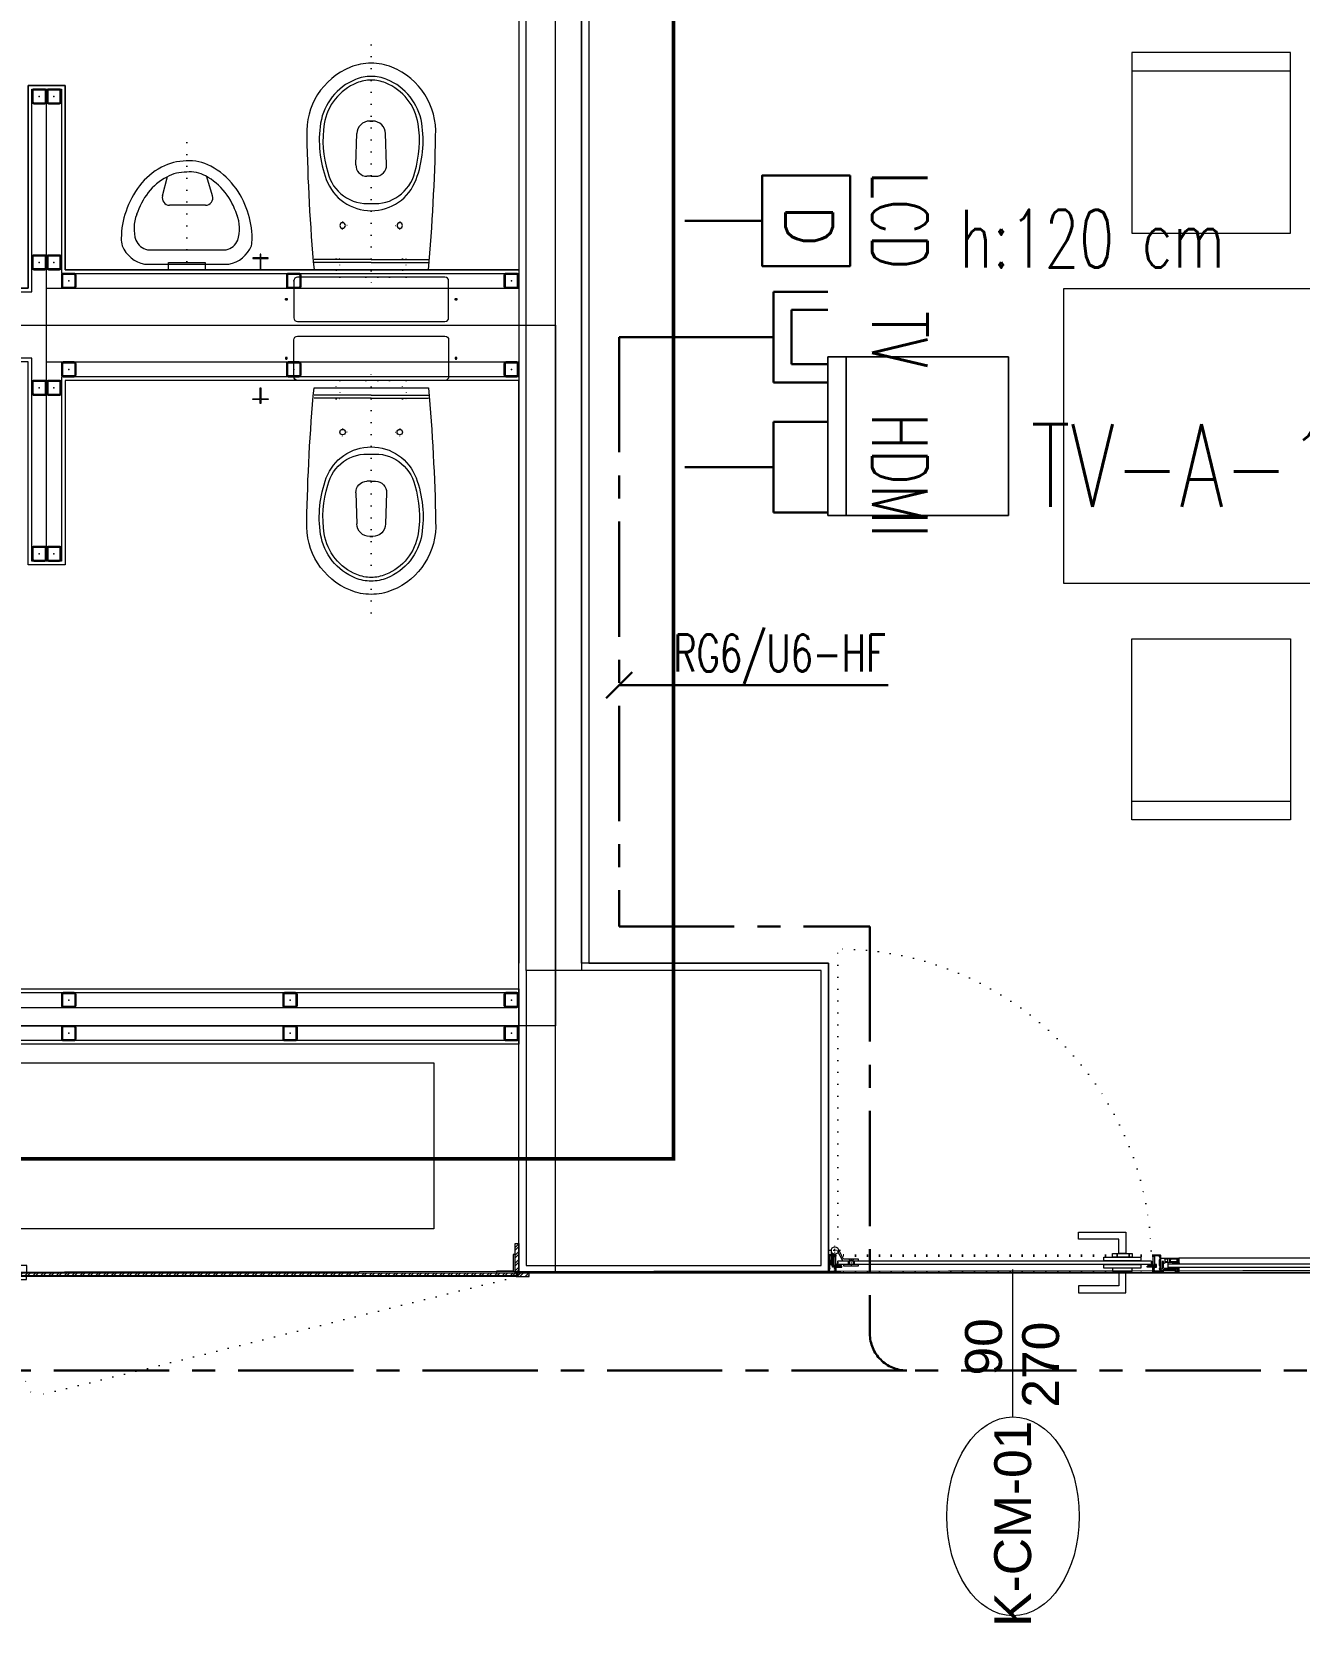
# Model space of a CAD drawing. Extents: x -2598 to 23780, y 0 to 8114.
# Drawn here: x 14338.5 to 14682.1, y 2267.5 to 2699.5 of the extents above; entities that cross this region are included whole.
import ezdxf
from ezdxf.enums import TextEntityAlignment as Align

# ---------------------------------------------------------------- set-up
doc = ezdxf.new("R2010")
doc.units = 0
doc.header["$LTSCALE"] = 25
doc.header["$MEASUREMENT"] = 0
for name, pattern in [('CENTER', [2, 1.25, -0.25, 0.25, -0.25]), ('DASHDOT', [1, 0.5, -0.25, 0, -0.25]), ('DOT2', [0.125, 0, -0.125]), ('HIDDEN', [0.375, 0.25, -0.125]), ('HIDDEN2', [4.7625, 3.175, -1.5875])]:
    doc.linetypes.add(name, pattern=pattern)
doc.layers.get('0').update_dxf_attribs({"color": 9, "lineweight": 9})
for name, color, linetype, lineweight in [('0 @ 1', 9, 'Continuous', 9), ('00', 9, 'Continuous', 9), ('01', 9, 'Continuous', 9), ('05', 9, 'Continuous', 9), ('05V', 9, 'Continuous', 9), ('06C', 9, 'Continuous', 9), ('06D', 9, 'Continuous', 9), ('07K', 9, 'Continuous', 9), ('09', 9, 'Continuous', 9), ('10', 9, 'Continuous', 9), ('11', 9, 'Continuous', 9), ('14', 9, 'Continuous', 9), ('15', 9, 'Continuous', 9), ('20', 9, 'DOT2', 9), ('21', 9, 'Continuous', 9), ('22', 8, 'Continuous', 9), ('31', 9, 'Continuous', 9), ('35', 9, 'Continuous', 9), ('40B', 9, 'Continuous', 9), ('E-DATA LCD EKRAN', 7, 'Continuous', 30), ('E-DATA PRİZİ (RJ45)', 7, 'Continuous', 30), ('E-KABLO', 7, 'Continuous', 30), ('E-YAZI', 7, 'Continuous', 30)]:
    doc.layers.add(name, color=color, linetype=linetype, lineweight=lineweight)
doc.styles.add('Arial', font='arial.ttf', dxfattribs={"height": 2.5})
doc.styles.add('E-YAZI', font='txttw.shx')
pattern_1 = [(45, (-666.5039, -21785.9513), (-1.06066017, 1.06066017), []), (45, (-665.7968, -21785.9513), (-1.06066017, 1.06066017), [])]
pattern_2 = [(45, (-583.5039, -21785.9513), (-1.06066017, 1.06066017), []), (45, (-582.7968, -21785.9513), (-1.06066017, 1.06066017), [])]
pattern_3 = [(225, (-604.72494, -2171.82614), (-0.0883883476, 0.0883883476), []), (135, (-604.72494, -2171.82614), (0.0883883476, 0.0883883476), [])]

# ---------------------------------------------------------------- blocks, each defined once
blk = doc.blocks.new('Prf-40x40')
for points in [[(1.5, -2), (-1.5, -2, -0.414214), (-2, -1.5), (-2, 1.5, -0.414214), (-1.5, 2), (1.5, 2, -0.414214), (2, 1.5), (2, -1.5, -0.414214)], [(1.5, -1.7), (-1.5, -1.7, -0.414214), (-1.7, -1.5), (-1.7, 1.5, -0.414214), (-1.5, 1.7), (1.5, 1.7, -0.414214), (1.7, 1.5), (1.7, -1.5, -0.414214)]]:
    blk.add_lwpolyline(points, format="xyb", close=True)
blk.add_point((0, 0))
blk = doc.blocks.new('p-san-klo07')
at = {"linetype": 'DOT2'}
for p, q in [((0, -75.02), (0, -9.02)), ((-7.75, -24.93), (-7.75, -26.02)), ((7.75, -24.93), (7.75, -26.02)), ((-6.49, -26.02), (-8.95, -26.02)), ((-7.75, -27.1), (-7.75, -26.02)), ((6.49, -26.02), (8.95, -26.02)), ((7.75, -27.1), (7.75, -26.02))]:
    blk.add_line(p, q, dxfattribs=at)
for p, q in [((0, -16.02), (-15.5, -16.02)), ((0, -16.82), (-15.5, -16.82)), ((0, -16.02), (15.5, -16.02)), ((0, -16.82), (15.5, -16.82)), ((-4.16, -42.45), (-3.91, -50.93)), ((0, -39.36), (-1.16, -39.36)), ((0, -39.36), (1.16, -39.36)), ((4.16, -42.45), (3.91, -50.93)), ((0, -54.33), (-0.41, -54.33)), ((-0.41, -54.33), (0, -54.33)), ((0.41, -54.33), (0, -54.33)), ((0, -54.33), (0.41, -54.33))]:
    blk.add_line(p, q)
for points in [[(-20, -12), (20, -12, 0.414214), (21, -11), (21, -1, 0.414214), (20, 0), (-20, 0, 0.414214), (-21, -1), (-21, -11, 0.414214)], [(-15.5, -14.02, 0.018163), (-17.47, -50.28, 0.320529), (-5.62, -68.92, 0.096396), (0, -70.02, 0.096396), (5.62, -68.92, 0.320529), (17.47, -50.28, 0.018163), (15.5, -14.02)]]:
    blk.add_lwpolyline(points, format="xyb", close=True)
for points in [[(-9.5, -12), (-9.5, -17), (-8.5, -17), (-8.5, -12)], [(8.5, -12), (8.5, -17), (9.5, -17), (9.5, -12)]]:
    blk.add_lwpolyline(points, dxfattribs=at)
blk.add_lwpolyline([(-5, -14.02), (-5, -12.02), (5, -12.02), (5, -14.02)], close=True, dxfattribs=at)
for centre, radius, start, end in [((-7.75, -26.02), 0.75, 0, 180), ((7.75, -26.02), 0.75, 0, 180), ((0, -43.02), 13, 90, 159.4201), ((-7.75, -26.02), 0.75, 180, 0), ((0, -43.02), 13, 20.5799, 90), ((7.75, -26.02), 0.75, 180, 0), ((-1.09, -42.96), 11, 84.3176, 166.8067), ((1.09, -42.96), 11, 13.1933, 95.6824), ((15.92, -48.99), 30, 159.4201, 189.1281), ((-15.92, -48.99), 30, 350.8719, 20.5799), ((15.92, -48.99), 29, 162.8727, 189.1281), ((-1.16, -42.36), 3, 90, 181.707), ((1.16, -42.36), 3, 358.293, 90), ((-15.92, -48.99), 29, 350.8719, 17.1273), ((-0.41, -50.83), 3.5, 181.707, 270), ((0.41, -50.83), 3.5, 270, 358.293), ((1.5, -51.31), 15.4, 189.1281, 247.9757), ((1.5, -51.31), 14.4, 189.1281, 247.9757), ((-1.5, -51.31), 14.4, 292.0243, 350.8719), ((-1.5, -51.31), 15.4, 292.0243, 350.8719), ((0, -55.02), 10.4, 247.9757, 270), ((0, -55.02), 10.4, 270, 292.0243), ((0, -55.02), 11.4, 247.9757, 270), ((0, -55.02), 11.4, 270, 292.0243)]:
    blk.add_arc(centre, radius, start, end)
at = {"layer": '05'}
blk.add_lwpolyline([(29.9, -14.02), (29.9, -17.02), (27.9, -17.02), (27.9, -17.22), (29.9, -17.22), (29.9, -18.22), (30.1, -18.22), (30.1, -17.22), (32.1, -17.22), (32.1, -17.02), (30.1, -17.02), (30.1, -14.02), (29.9, -14.02)], dxfattribs=at)
at = {"xscale": 0.1, "yscale": 0.1, "zscale": 0.1}
for p in [(-23, -6), (23, -6)]:
    blk.add_blockref('Prf-40x40', p, dxfattribs=at)
blk = doc.blocks.new('0_doorno')
blk.add_lwpolyline([(4.5, 0), (12.5, 0)])
blk.add_ellipse((-0.891, 0), major_axis=(-5.391, 0), ratio=0.666667)
at = {"style": 'Arial'}
blk.add_attdef('YUKSEKLIK', text='', height=2, dxfattribs=at).set_placement((5, 12.3), align=Align.TOP_LEFT)
blk.add_attdef('KAPINO', text='', height=2, dxfattribs=at).set_placement((0, 0), align=Align.MIDDLE)
blk.add_attdef('GENISLIK', text='', height=2, dxfattribs=at).set_placement((5, -3.789), align=Align.BOTTOM_LEFT)
blk = doc.blocks.new('KAPI KODLARI 2. KAT')
at = {"layer": '22'}
ref = blk.add_blockref('0_doorno', (14604.5, 2301.47), dxfattribs=dict(at, xscale=5, yscale=5, zscale=5, rotation=90))
ref.add_attrib('KAPINO', 'K-CM-01', dxfattribs={"layer": '0', "height": 10, "rotation": 90, "style": 'Arial'}).set_placement((14604.41, 2295.01), align=Align.MIDDLE)
ref.add_attrib('GENISLIK', '90', dxfattribs={"layer": '0', "height": 10, "rotation": 90, "style": 'Arial'}).set_placement((14604.5, 2335.19), align=Align.BOTTOM_LEFT)
ref.add_attrib('YUKSEKLIK', '270', dxfattribs={"layer": '0', "height": 10, "rotation": 90, "style": 'Arial'}).set_placement((14607, 2326.47), align=Align.TOP_LEFT)
blk = doc.blocks.new('v-k-pisuar01-p-s')
at = {"linetype": 'DOT2'}
blk.add_line((0, -33), (0, 5), dxfattribs=at)
for p, q in [((-5.07, -16), (4.66, -16)), ((-6.98, -18.56), (-5.47, -23.73)), ((6.59, -18.52), (5.19, -23.78))]:
    blk.add_line(p, q)
for points in [[(11.42, 0), (-11.42, 0, 0.252384), (-17.51, -5, 0.055826), (-17.74, -7, 0.088182), (-16.42, -14.39, 0.087476), (-12.79, -21.28, 0.105521), (-6.48, -26.6, 0.141396), (0.13, -28, 0.121036), (6.87, -26.29, 0.105521), (12.81, -21.28, 0.087476), (16.45, -14.39, 0.088182), (17.76, -7, 0.066704), (17.51, -5, 0.252384), (11.42, 0)], [(13.57, -13.47, 0.172375), (13.81, -6.52, 0.252384), (10.66, -3.93), (-10.66, -3.93, 0.252384), (-13.81, -6.52, 0.172375), (-13.57, -13.47, 0.087476), (-10.42, -19.44, 0.105521), (-5.06, -23.95, 0.144004), (0.01, -25, 0.123151), (5.45, -23.64, 0.105521), (10.44, -19.44, 0.087476), (13.59, -13.47)]]:
    blk.add_lwpolyline(points, format="xyb")
blk.add_lwpolyline([(-5, -0.5), (-5, 1.5), (5, 1.5), (5, -0.5)], close=True)
for centre, radius, start, end in [((1.16, -7.48), 15.9, 200.6506, 202.1301), ((-5.07, -18), 2, 90, 196.3895), ((4.66, -18), 2, 345.0686, 90), ((-1.14, -7.48), 15.9, 337.8699, 339.3494)]:
    blk.add_arc(centre, radius, start, end)
blk = doc.blocks.new('p-table_4')
for points in [[(-21.5, 55), (21.5, 55), (21.5, 104), (-21.5, 104)], [(-40, 40), (40, 40), (40, -40), (-40, -40)], [(-104, 21.5), (-55, 21.5), (-55, -21.5), (-104, -21.5)], [(-104, -21.5), (-55, -21.5), (-55, 21.5), (-104, 21.5)], [(104, 21.5), (55, 21.5), (55, -21.5), (104, -21.5)], [(104, -21.5), (55, -21.5), (55, 21.5), (104, 21.5)], [(-21.5, -55), (21.5, -55), (21.5, -104), (-21.5, -104)]]:
    blk.add_lwpolyline(points, close=True)
for points in [[(-21.5, 99), (21.5, 99)], [(-99, -21.5), (-99, 21.5)], [(-99, 21.5), (-99, -21.5)], [(99, -21.5), (99, 21.5)], [(99, 21.5), (99, -21.5)], [(-21.5, -99), (21.5, -99)]]:
    blk.add_lwpolyline(points)
blk = doc.blocks.new('p-kolon_80x80')
blk.add_lwpolyline([(-40, -40), (40, -40), (40, 40), (-40, 40)], close=True)
blk = doc.blocks.new('p-uk-01')
at = {"layer": '09'}
h = blk.add_hatch(dxfattribs=at)
h.set_pattern_fill('ANSI32', color=256, scale=4, style=0)
h.set_pattern_definition(pattern_1)
h.paths.add_polyline_path([(0, 8), (0, 0), (1, 0), (1, 8)])
h = blk.add_hatch(dxfattribs=at)
h.set_pattern_fill('ANSI32', color=256, scale=4, style=0)
h.set_pattern_definition(pattern_2)
h.paths.add_polyline_path([(139, 8), (139, 0), (138, 0), (138, 8)])
h = blk.add_hatch(dxfattribs=at)
h.set_pattern_fill('ANSI32', color=256, scale=4, style=0)
h.set_pattern_definition(pattern_2)
h.paths.add_polyline_path([(139, 8), (139, 0), (140, 0), (140, 8)])
h = blk.add_hatch(dxfattribs=at)
h.set_pattern_fill('ANSI32', color=256, scale=4, style=0)
h.set_pattern_definition(pattern_1)
h.paths.add_polyline_path([(278, 8), (278, 0), (277, 0), (277, 8)])
h = blk.add_hatch(dxfattribs=at)
h.set_pattern_fill('ANSI32', color=256, scale=4, style=0)
h.set_pattern_definition(pattern_1)
h.paths.add_polyline_path([(0.2, 0), (0.2, -1), (-2.8, -1), (-2.8, 0)])
h = blk.add_hatch(dxfattribs=at)
h.set_pattern_fill('ANSI32', color=256, scale=4, style=0)
h.set_pattern_definition(pattern_1)
h.paths.add_polyline_path([(0.5, 0), (0.5, -1), (138.5, -1), (138.5, 0)])
h = blk.add_hatch(dxfattribs=at)
h.set_pattern_fill('ANSI32', color=256, scale=4, style=0)
h.set_pattern_definition(pattern_2)
h.paths.add_polyline_path([(136.2, 0), (136.2, -1), (139.2, -1), (139.2, 0)])
h = blk.add_hatch(dxfattribs=at)
h.set_pattern_fill('ANSI32', color=256, scale=4, style=0)
h.set_pattern_definition(pattern_2)
h.paths.add_polyline_path([(141.8, 0), (141.8, -1), (138.8, -1), (138.8, 0)])
h = blk.add_hatch(dxfattribs=at)
h.set_pattern_fill('ANSI32', color=256, scale=4, style=0)
h.set_pattern_definition(pattern_1)
h.paths.add_polyline_path([(277.5, 0), (277.5, -1), (139.5, -1), (139.5, 0)])
h = blk.add_hatch(dxfattribs=at)
h.set_pattern_fill('ANSI32', color=256, scale=4, style=0)
h.set_pattern_definition(pattern_1)
h.paths.add_polyline_path([(277.8, 0), (277.8, -1), (280.8, -1), (280.8, 0)])
at = {"layer": '06C'}
for points in [[(133.4, 0), (133.4, 2), (136.4, 2), (136.4, 0)], [(144.6, 0), (144.6, 2), (141.6, 2), (141.6, 0)], [(133.45, -1.8), (133.45, -1), (137.95, -1), (137.95, -1.8)], [(144.55, -1.8), (144.55, -1), (140.05, -1), (140.05, -1.8)]]:
    blk.add_lwpolyline(points, close=True, dxfattribs=at)
for points in [[(137, 1.5), (136.4, 1.5)], [(137, 0.5), (136.4, 0.5)], [(139, 0), (137, 0), (137, 2), (138, 2)], [(139, 0), (141, 0), (141, 2), (140, 2)], [(141, 1.5), (141.6, 1.5)], [(141, 0.5), (141.6, 0.5)]]:
    blk.add_lwpolyline(points, dxfattribs=at)
at = {"layer": '06D'}
for points in [[(1, 5), (1.5, 5), (1.5, 0.5), (6, 0.5), (6, 0), (1, 0)], [(277, 5), (276.5, 5), (276.5, 0.5), (272, 0.5), (272, 0), (277, 0)]]:
    blk.add_lwpolyline(points, close=True, dxfattribs=at)
at = {"layer": '10'}
for points in [[(0, 8), (0, 0), (1, 0), (1, 8)], [(139, 8), (139, 0), (138, 0), (138, 8)], [(139, 8), (139, 0), (140, 0), (140, 8)], [(278, 8), (278, 0), (277, 0), (277, 8)]]:
    blk.add_lwpolyline(points, close=True, dxfattribs=at)
for points in [[(0.2, 0), (0.2, -1), (-2.8, -1), (-2.8, 0), (0.2, 0)], [(0.5, 0), (0.5, -1), (138.5, -1), (138.5, 0), (0.5, 0)], [(0.5, 0), (0.7, 0), (0.7, -0.8), (138.3, -0.8), (138.3, 0), (138.5, 0)], [(136.2, 0), (136.2, -1), (139.2, -1), (139.2, 0), (136.2, 0)], [(141.8, 0), (141.8, -1), (138.8, -1), (138.8, 0), (141.8, 0)], [(277.5, 0), (277.5, -1), (139.5, -1), (139.5, 0), (277.5, 0)], [(277.5, 0), (277.3, 0), (277.3, -0.8), (139.7, -0.8), (139.7, 0), (139.5, 0)], [(277.8, 0), (277.8, -1), (280.8, -1), (280.8, 0), (277.8, 0)]]:
    blk.add_lwpolyline(points, dxfattribs=at)
at = {"layer": '20'}
for points in [[(0.5, -1), (131.67, -33.58, 0.141441), (138.5, -1)], [(277.5, -1), (146.33, -33.58, -0.141441), (139.5, -1)]]:
    blk.add_lwpolyline(points, format="xyb", dxfattribs=at)
blk = doc.blocks.new('p-strahle-alüminyumdoğramaprofili')
at = {"layer": '10'}
h = blk.add_hatch(dxfattribs=at)
h.set_pattern_fill('NET', color=256, angle=315, style=0)
h.set_pattern_definition(pattern_3)
h.paths.add_polyline_path([(-4.62, 2.65), (-4.68, 2.65), (-4.72, 2.75), (-4.72, 2.8), (-4.69, 2.8), (-4.69, 2.92), (-4.98, 2.92), (-4.98, 2.8), (-4.95, 2.8), (-4.99, 2.65), (-5.08, 2.66), (-5.25, 2.28), (-5.14, 2.28), (-5.14, 2.33), (-4.98, 2.52, 0.2599), (-4.9, 2.28), (-4.66, 2.28, 0.382682)])
h.paths.add_polyline_path([(-4.86, 2.52), (-4.67, 2.52, -2.16717)], flags=16)
h = blk.add_hatch(dxfattribs=at)
h.set_pattern_fill('NET', color=256, angle=315, style=0)
h.set_pattern_definition(pattern_3)
h.paths.add_polyline_path([(-4.62, 0.88), (-4.68, 0.88), (-4.72, 0.77), (-4.72, 0.73), (-4.69, 0.73), (-4.69, 0.6), (-4.98, 0.6), (-4.98, 0.73), (-4.95, 0.73), (-4.99, 0.88), (-5.08, 0.87), (-5.25, 1.24), (-5.14, 1.24), (-5.14, 1.2), (-4.98, 1.01, -0.2599), (-4.9, 1.24), (-4.66, 1.24, -0.382682)])
h.paths.add_polyline_path([(-4.86, 1), (-4.67, 1, 2.16717)], flags=16)
h = blk.add_hatch(dxfattribs=at)
h.set_pattern_fill('NET', color=256, angle=315, style=0)
h.set_pattern_definition([(225, (-608.45214, -2173.53612), (-0.0883883476, 0.0883883476), []), (135, (-608.45214, -2173.53612), (0.0883883476, 0.0883883476), [])])
h.paths.add_polyline_path([(-3.45, 2.28), (-3.45, 2.57), (-4.49, 2.57), (-4.49, 2.28)])
h = blk.add_hatch(dxfattribs=at)
h.set_pattern_fill('NET', color=256, angle=315, style=0)
h.set_pattern_definition([(225, (-608.45214, -2180.04526), (-0.0883883476, 0.0883883476), []), (135, (-608.45214, -2180.04526), (0.0883883476, 0.0883883476), [])])
h.paths.add_polyline_path([(-3.45, 0.93), (-3.45, 1.24), (-4.49, 1.24), (-4.49, 0.93)])
h = blk.add_hatch(dxfattribs=at)
h.set_pattern_fill('NET', color=256, angle=315, style=0)
h.set_pattern_definition([(225, (-629.50454, -2177.58922), (-0.0883883476, 0.0883883476), []), (135, (-629.50454, -2177.58922), (0.0883883476, 0.0883883476), [])])
h.paths.add_polyline_path([(0, 0.68), (0, 1.75), (-0.18, 1.75), (-0.18, 0.68)])
for points in [[(-5.08, 2.66), (-5.25, 2.28)], [(-5.09, 0.88), (-5.25, 1.24)], [(-4.98, 2.52), (-5.14, 2.33), (-5.14, 2.28)], [(-4.98, 1.01), (-5.14, 1.2), (-5.14, 1.24)], [(-4.92, 3.6), (-4.92, 3.16), (-4.61, 3.16), (-4.61, 2.87), (-4.52, 2.87), (-4.62, 2.65), (-4.68, 2.65), (-4.72, 2.75), (-4.72, 2.8), (-4.69, 2.8), (-4.69, 3.05), (-4.98, 3.05), (-4.98, 2.8), (-4.95, 2.8), (-4.99, 2.65), (-5.08, 2.66), (-5.07, 3.76), (-0.11, 3.76)], [(-4.69, 2.92), (-4.98, 2.92)], [(-4.71, 0.6), (-4.98, 0.6)], [(-2.83, 0.2), (-2.67, 0.2), (-2.67, -0.04), (-4.87, -0.04), (-4.87, 0.19), (-4.57, 0.19), (-4.57, 0.73), (-2.67, 0.73)], [(-4.52, 2.87), (-4.49, 2.87), (-4.49, 2.26)], [(-4.49, 0.93), (-4.49, 0.93), (-4.49, 1.26)], [(-3.45, 2.26), (-3.45, 2.57)], [(-3.45, 1.26), (-3.45, 0.93)], [(-2.08, 0.93), (-2.08, 2.57)], [(-0.18, 0.68), (0, 0.68), (0, 1.75)], [(-0.18, 1.75), (0, 1.75)]]:
    blk.add_lwpolyline(points, dxfattribs=at)
for points in [[(-0.18, 2.74), (-0.18, 2.21), (0, 2.21), (0, 2.08), (-0.18, 2.08), (-0.18, 0.43), (0, 0.43), (0, 0), (-0.12, 0), (-0.12, -0.24), (-5.09, -0.24), (-5.09, 0.88), (-4.98, 0.88), (-4.94, 0.7), (-4.99, 0.7), (-4.99, 0.33), (-4.71, 0.33), (-4.71, 0.88), (-4.56, 0.88), (-4.52, 0.93), (-1.28, 0.93), (-1.2, 1.22), (-0.9, 1.22), (-0.9, 0.62), (-0.58, 0.62), (-0.58, 2.74)], [(-2.03, 0.78), (-1.35, 0.78), (-1.35, 0.08), (-1.28, 0.04), (-1.28, -0.04), (-2.09, -0.04), (-2.09, 0.1), (-2.03, 0.15)]]:
    blk.add_lwpolyline(points, close=True, dxfattribs=at)
for points in [[(-0.57, 3.26), (-0.57, 3.62), (-4.89, 3.62), (-4.89, 3.65, 0.561743), (-4.97, 3.66, 0.595966), (-4.92, 3.6, -2.204878)], [(-4.67, 2.52), (-4.86, 2.52, 1)], [(-4.67, 1), (-4.86, 1, -1)], [(-4.61, 2.87), (-4.49, 3.45, -0.833203), (-4.18, 3.44, -0.447088)], [(-4.49, 2.57), (-1.23, 2.57, -0.414214), (-0.9, 2.25), (-0.9, 1.22)], [(-4.18, 3.44), (-4.18, 2.99, 0.414214), (-4.07, 2.89), (-0.82, 2.89), (-0.82, 3.62)], [(-2.67, 0.73), (-2.67, 0.32), (-2.83, 0.32, 1), (-2.83, 0.2, -1)], [(-0.11, 3.76), (-0.11, 3.62), (-0.45, 3.62), (-0.45, 3.14, -1), (-0.66, 3.14)], [(-0.66, 3.14, -0.305404), (-0.57, 3.26, -5.773092)]]:
    blk.add_lwpolyline(points, format="xyb", dxfattribs=at)
for centre, radius, start, end in [((-4.73, 2.47), 0.253, 168.6676, 234.1258), ((-4.73, 1.06), 0.253, 125.8742, 191.3324), ((-4.77, 2.44), 0.125, 139.5402, 40.4598), ((-4.77, 1.08), 0.125, 319.5402, 220.4598), ((-4.84, 2.48), 0.273, 305.9738, 36.4289), ((-4.84, 1.04), 0.273, 323.5711, 54.0262)]:
    blk.add_arc(centre, radius, start, end, dxfattribs=at)
blk = doc.blocks.new('*U317')
at = {"layer": '06D'}
for points in [[(4.95, 4), (521.04, 4)], [(4.95, 0), (521.02, 0)]]:
    blk.add_lwpolyline(points, dxfattribs=at)
at = {"layer": '15'}
for points in [[(1.96, 2.5), (524.03, 2.5)], [(524.03, 1.5), (1.96, 1.5)]]:
    blk.add_lwpolyline(points, dxfattribs=at)
at = {"layer": '0 @ 1', "linetype": 'Continuous', "xscale": -1}
blk.add_blockref('p-strahle-alüminyumdoğramaprofili', (-0.12, 0.24), dxfattribs=at)
at = {"layer": '0 @ 1', "linetype": 'Continuous'}
blk.add_blockref('p-strahle-alüminyumdoğramaprofili', (526.11, 0.24), dxfattribs=at)
blk = doc.blocks.new('g-kapı kolu-p')
for points in [[(11.85, 8.21), (-0.95, 8.21), (-0.95, 2.41), (0.95, 2.41), (0.95, 6.31), (11.85, 6.31), (11.85, 8.21)], [(11.85, -8.21), (-0.95, -8.21), (-0.95, -2.41), (0.95, -2.41), (0.95, -6.31), (11.85, -6.31), (11.85, -8.21)]]:
    blk.add_lwpolyline(points)
for points in [[(-5, 0.5), (5, 0.5), (5, 1.5), (-5, 1.5)], [(-2.65, 1.5), (2.65, 1.5), (2.65, 2.41), (-2.65, 2.41)], [(-5, -1.5), (5, -1.5), (5, -0.5), (-5, -0.5)], [(-2.65, -1.5), (2.65, -1.5), (2.65, -2.41), (-2.65, -2.41)]]:
    blk.add_lwpolyline(points, close=True)
blk = doc.blocks.new('k-cambölme-kapı-p')
at = {"layer": '10'}
h = blk.add_hatch(dxfattribs=at)
h.set_pattern_fill('NET', color=256, angle=135, style=0)
h.set_pattern_definition([(135, (3753.7029, 560.85184), (-0.0883883476, -0.0883883476), []), (225, (3753.7029, 560.85184), (0.0883883476, -0.0883883476), [])])
h.paths.add_polyline_path([(2.08, -0.06), (2.08, 0.02), (2.07, 0.04), (2.05, 0.07), (2.01, 0.09), (1.98, 0.1), (1.97, 0.1), (1.97, -0.29), (1.94, -0.29), (1.94, -0.43), (1.88, -0.49), (1.67, -0.49), (1.82, -0.29), (1.73, -0.29), (1.53, -0.5), (1.44, -0.5), (1.62, -0.32), (1.62, -0.29), (1.51, -0.29), (1.34, -0.42), (1.32, -0.44), (1.3, -0.48), (1.29, -0.51), (1.26, -0.57), (1.26, -0.31), (1.32, -0.29), (1.23, -0.29), (1.23, -0.53), (1.23, -0.59), (1.24, -0.62), (1.26, -0.64), (3.47, -0.64), (3.47, -0.58), (3.38, -0.35), (3.38, -0.3), (3.42, -0.25), (3.42, -0.2), (3.38, -0.16), (2.73, -0.16), (2.74, -0.2), (2.91, -0.2, -1), (2.91, -0.25)])
h.paths.add_polyline_path([(2.05, -0.18), (2.05, -0.21), (2.08, -0.23), (2.11, -0.24), (2.15, -0.25), (2.95, -0.27), (2.92, -0.29), (2.55, -0.29), (2.54, -0.31), (2.52, -0.33), (2.5, -0.34), (2.48, -0.34), (2.46, -0.34), (2.44, -0.32), (2.42, -0.3), (2.08, -0.3), (1.99, -0.11), (1.99, -0.07), (2.05, -0.07)], flags=16)
h.paths.add_polyline_path([(2.41, -0.34), (2.51, -0.5), (2.08, -0.5), (2.08, -0.34)], flags=16)
h.paths.add_polyline_path([(2.55, -0.33), (2.89, -0.33), (2.94, -0.33), (3.28, -0.34, 0.166992), (3.34, -0.55), (2.72, -0.55), (2.55, -0.36)], flags=16)
h.paths.add_polyline_path([(3.02, -0.22), (3.02, -0.2), (3.33, -0.2, 0.10606), (3.29, -0.33), (3.01, -0.27)], flags=16)
h = blk.add_hatch(dxfattribs=at)
h.set_pattern_fill('NET', color=256, angle=135, style=0)
h.set_pattern_definition([(45, (474.94443, 2280.71206), (0.0883883476, -0.0883883476), []), (315, (474.94443, 2280.71206), (-0.0883883476, -0.0883883476), [])])
h.paths.add_polyline_path([(87.27, -0.16), (87.26, -0.2), (87.09, -0.2, 1), (87.09, -0.25), (87.92, -0.25), (87.92, -0.01), (87.93, 0.03), (87.96, 0.05), (88, 0.07), (88.03, 0.07), (88.03, -0.29), (88.06, -0.29), (88.06, -0.43), (88.12, -0.49), (88.33, -0.49), (88.18, -0.29), (88.27, -0.29), (88.47, -0.5), (88.56, -0.5), (88.38, -0.32), (88.38, -0.29), (88.49, -0.29), (88.66, -0.42), (88.68, -0.44), (88.7, -0.48), (88.71, -0.51), (88.74, -0.57), (88.74, -0.31), (88.68, -0.29), (88.77, -0.29), (88.77, -0.53), (88.77, -0.59), (88.76, -0.62), (88.74, -0.64), (86.53, -0.64), (86.53, -0.58), (86.62, -0.35), (86.62, -0.3), (86.58, -0.25), (86.58, -0.2), (86.62, -0.16)])
h.paths.add_polyline_path([(87.28, -0.55), (87.45, -0.36), (87.45, -0.33), (87.11, -0.33), (87.06, -0.33), (87.03, -0.31), (86.99, -0.27), (86.98, -0.22), (86.98, -0.2), (86.67, -0.2, -0.292264), (86.66, -0.55)], flags=16)
h.paths.add_polyline_path([(87.48, -0.51), (87.59, -0.51), (87.53, -0.43)], flags=16)
h.paths.add_polyline_path([(87.56, -0.4), (87.69, -0.5), (87.92, -0.5), (87.92, -0.34), (87.59, -0.34)], flags=16)
h.paths.add_polyline_path([(87.62, -0.53), (87.71, -0.62), (87.71, -0.53)], flags=16)
at = {"layer": '10', "linetype": 'DASHDOT', "ltscale": 0.05}
for points in [[(1.71, 2.14), (1.71, 4.9)], [(3.22, 3.63), (0.2, 3.63)], [(6.13, 1.44), (6.13, -0.55)]]:
    blk.add_lwpolyline(points, dxfattribs=at)
at = {"layer": '10'}
for points in [[(1.97, -0.29), (1.97, 2.13), (2.05, 2.13), (2.05, 2.28, 0.414214), (1.89, 2.44), (0.08, 2.44, 0.414214), (0, 2.36), (0, -2.36, 0.414214), (0.08, -2.44), (2.05, -2.44), (2.05, -2.25), (2.05, -2.23), (2.05, -2.23), (2.05, -2.23), (2.05, -2.23), (2.05, -2.23), (2.05, -0.89)], [(88.03, -0.29), (88.03, 2.13), (87.95, 2.13), (87.95, 2.28, -0.414214), (88.11, 2.44), (89.92, 2.44, -0.414214), (90, 2.36), (90, -2.36, -0.414214), (89.92, -2.44), (87.95, -2.44), (87.95, -2.25), (87.95, -2.23), (87.95, -2.23), (87.95, -2.23), (87.95, -2.23), (87.95, -2.23), (87.95, -0.89)], [(1.51, -0.29), (1.34, -0.42), (1.32, -0.44), (1.3, -0.48), (1.29, -0.51), (1.26, -0.57), (1.26, -0.31), (1.32, -0.29), (1.23, -0.29), (1.23, -0.53), (1.23, -0.59), (1.24, -0.62), (1.26, -0.64), (3.47, -0.64), (3.47, -0.58), (3.38, -0.35), (3.38, -0.3), (3.42, -0.25), (3.42, -0.2), (3.38, -0.16), (2.73, -0.16), (2.74, -0.2), (2.91, -0.2, -1), (2.91, -0.25, -1)], [(88.49, -0.29), (88.66, -0.42), (88.68, -0.44), (88.7, -0.48), (88.71, -0.51), (88.74, -0.57), (88.74, -0.31), (88.68, -0.29), (88.77, -0.29), (88.77, -0.53), (88.77, -0.59), (88.76, -0.62), (88.74, -0.64), (86.53, -0.64), (86.53, -0.58), (86.62, -0.35), (86.62, -0.3), (86.58, -0.25), (86.58, -0.2), (86.62, -0.16), (87.27, -0.16), (87.26, -0.2), (87.09, -0.2, 1), (87.09, -0.25, 1)], [(86.66, -0.55), (87.28, -0.55), (87.45, -0.36), (87.45, -0.33), (87.11, -0.33), (87.06, -0.33), (87.03, -0.31), (86.99, -0.27), (86.98, -0.22), (86.98, -0.2), (86.67, -0.2, 1)]]:
    blk.add_lwpolyline(points, format="xyb", dxfattribs=at)
for points in [[(1.82, 2.27), (0.16, 2.27), (0.16, 2.03), (0.38, 2.03), (0.38, 1.92), (0.22, 1.92), (0.22, 1.16), (0.35, 1.16), (0.35, -0.41), (0.22, -0.41), (0.22, -1.23), (0.36, -1.23), (0.36, -1.38), (0.16, -1.38), (0.16, -2.24), (1.82, -2.24), (1.82, -1.72), (1.62, -1.72), (1.62, -1.58), (1.82, -1.58), (1.82, -1.37), (1.61, -1.37), (1.61, -1.24), (1.74, -1.24), (1.74, -0.85), (1.06, -0.85), (1.06, -0.13), (1.5, -0.13), (1.5, 1.92), (1.57, 2.03), (1.82, 2.03), (1.82, 2.27)], [(0.69, 3.63), (0.69, 2.44)], [(0.69, 2.27), (0.69, -0.24), (1.06, -0.24)], [(1.06, 2.44), (1.06, 2.86)], [(1.06, -0.13), (1.06, 2.27)], [(1.5, 1.92), (1.06, 1.92)], [(1.17, 1.92), (1.17, -0.13)], [(2.91, -0.25), (2.08, -0.06), (2.08, 0.02), (2.07, 0.04), (2.05, 0.07), (2.01, 0.09), (1.98, 0.1), (1.97, 0.1)], [(3.84, 0.88), (2.63, 3.22)], [(4.07, 1.27), (2.67, 3.99)], [(8.14, 0.88), (8.14, 1.27), (4.07, 1.27)], [(5.3, 0.88), (5.3, -0.16)], [(5.5, 1.27), (5.77, 0.97), (5.77, 0.88)], [(5.59, 0.88), (5.59, -0.16)], [(6.76, 1.27), (6.49, 0.97), (6.49, 0.88)], [(6.67, 0.88), (6.67, -0.16)], [(6.96, 0.88), (6.96, -0.16)], [(87.09, -0.25), (87.92, -0.25), (87.92, -0.01), (87.93, 0.03), (87.96, 0.05), (88, 0.07), (88.03, 0.07)], [(88.18, 2.27), (89.84, 2.27), (89.84, 2.03), (89.62, 2.03), (89.62, 1.92), (89.78, 1.92), (89.78, 1.16), (89.65, 1.16), (89.65, -0.41), (89.78, -0.41), (89.78, -1.23), (89.64, -1.23), (89.64, -1.38), (89.84, -1.38), (89.84, -2.24), (88.18, -2.24), (88.18, -1.72), (88.38, -1.72), (88.38, -1.58), (88.18, -1.58), (88.18, -1.37), (88.39, -1.37), (88.39, -1.24), (88.26, -1.24), (88.26, -0.85), (88.94, -0.85), (88.94, -0.13), (88.5, -0.13), (88.5, 1.92), (88.43, 2.03), (88.18, 2.03), (88.18, 2.27)], [(2.05, -0.89), (3.59, -0.89), (3.59, -0.64), (1.23, -0.64), (1.23, -0.29), (1.97, -0.29)], [(1.62, -0.29), (1.62, -0.32), (1.44, -0.5), (1.53, -0.5), (1.73, -0.29)], [(1.82, -0.29), (1.67, -0.49), (1.88, -0.49), (1.94, -0.43), (1.94, -0.29)], [(3.34, -0.55), (2.72, -0.55), (2.55, -0.36), (2.55, -0.33), (2.89, -0.33), (2.94, -0.33)], [(3.28, -0.34), (3.28, -0.34), (2.94, -0.33)], [(3.01, -0.27), (3.02, -0.22), (3.02, -0.2), (3.33, -0.2)], [(3.01, -0.27), (3.29, -0.33), (3.29, -0.33)], [(4.06, -0.16), (4.06, -0.55), (8.14, -0.55)], [(8.14, -0.55), (8.14, -0.16)], [(87.95, -0.89), (86.41, -0.89), (86.41, -0.64), (88.77, -0.64), (88.77, -0.29), (88.03, -0.29)], [(87.59, -0.51), (87.53, -0.43), (87.48, -0.51), (87.59, -0.51)], [(88.18, -0.29), (88.33, -0.49), (88.12, -0.49), (88.06, -0.43), (88.06, -0.29)], [(88.38, -0.29), (88.38, -0.32), (88.56, -0.5), (88.47, -0.5), (88.27, -0.29)]]:
    blk.add_lwpolyline(points, dxfattribs=at)
for points in [[(1.99, -0.07), (2.05, -0.07), (2.05, -0.18), (2.05, -0.21), (2.08, -0.23), (2.11, -0.24), (2.15, -0.25), (2.95, -0.27), (2.92, -0.29), (2.55, -0.29), (2.54, -0.31), (2.52, -0.33), (2.5, -0.34), (2.48, -0.34), (2.46, -0.34), (2.44, -0.32), (2.42, -0.3), (2.08, -0.3), (1.99, -0.11)], [(2.08, -0.5), (2.08, -0.34), (2.41, -0.34), (2.51, -0.5), (2.51, -0.5)], [(87.92, -0.5), (87.92, -0.34), (87.59, -0.34), (87.56, -0.4), (87.69, -0.5)], [(87.62, -0.53), (87.71, -0.53), (87.71, -0.62)]]:
    blk.add_lwpolyline(points, close=True, dxfattribs=at)
blk.add_circle((1.71, 3.65), 1.02, dxfattribs=at)
for centre, start, end in [((3.6, -0.37), 176.143, 214.0649), ((3.6, -0.37), 148.8979, 173.1144), ((86.4, -0.37), 325.9351, 31.1021)]:
    blk.add_arc(centre, 0.322, start, end, dxfattribs=at)
at = {"layer": '15', "linetype": 'DOT2'}
blk.add_lwpolyline([(2.48, 0.36), (2.48, 85.36)], dxfattribs=at)
at = {"layer": '15'}
blk.add_lwpolyline([(2.58, 0.88), (87.42, 0.88), (87.52, 0.78), (87.52, -0.05), (87.42, -0.16), (2.58, -0.16), (2.58, -0.16), (2.48, -0.05), (2.48, 0.78), (2.58, 0.88)], dxfattribs=at)
at = {"layer": '15', "linetype": 'DOT2'}
blk.add_arc((2.48, 0.36), 85.04, 0, 90, dxfattribs=at)
at = {"layer": '20'}
for p, q in [((87.95, 2.43), (2.05, 2.43)), ((87.95, 2.13), (2.05, 2.13)), ((87.95, -2.23), (2.05, -2.23)), ((87.95, -2.44), (2.05, -2.44))]:
    blk.add_line(p, q, dxfattribs=at)
at = {"layer": '06C', "xscale": -1}
blk.add_blockref('g-kapı kolu-p', (79.64, 0.38), dxfattribs=at)
blk = doc.blocks.new('p-2. kat planı')
at = {"layer": '00'}
blk.add_lwpolyline([(14472.5, 2445), (14472.5, 2745), (14487.5, 2745), (14487.5, 2445)], close=True, dxfattribs=at)
at = {"layer": '06D'}
for points in [[(14342.5, 2559.5), (14342.5, 2680.5)], [(14342.5, 2630), (14470.5, 2630)], [(14342.5, 2610), (14470.5, 2610)], [(14195, 2435), (14467, 2435)], [(14195, 2430), (14467, 2430)]]:
    blk.add_lwpolyline(points, dxfattribs=at)
at = {"layer": '11'}
for points in [[(14470.5, 2605), (14347.5, 2605), (14347.5, 2555), (14337.5, 2555), (14337.5, 2610), (14192.5, 2610), (14192.5, 2540), (14182.5, 2540), (14182.5, 2700), (14192.5, 2700), (14192.5, 2630), (14337.5, 2630), (14337.5, 2685), (14347.5, 2685), (14347.5, 2635), (14470.5, 2635)], [(14470.5, 2606), (14346.5, 2606), (14346.5, 2556), (14338.5, 2556), (14338.5, 2611), (14191.5, 2611), (14191.5, 2541), (14183.5, 2541), (14183.5, 2699), (14191.5, 2699), (14191.5, 2629), (14338.5, 2629), (14338.5, 2684), (14346.5, 2684), (14346.5, 2634), (14470.5, 2634)], [(14182.5, 2363), (14182.5, 2450), (14192.5, 2450), (14192.5, 2440), (14470.5, 2440), (14470.5, 2425), (14192.5, 2425), (14192.5, 2363), (14182.5, 2363)]]:
    blk.add_lwpolyline(points, dxfattribs=at)
blk.add_lwpolyline([(14183.5, 2364), (14183.5, 2449), (14191.5, 2449), (14191.5, 2439), (14470.5, 2439), (14470.5, 2426), (14191.5, 2426), (14191.5, 2364)], close=True, dxfattribs=at)
at = {"layer": '14'}
for points in [[(14048, 2820.22), (14048, 2803), (14470.5, 2803), (14470.5, 2447)], [(14677, 2819.3), (14677, 2803), (14675, 2803), (14554.5, 2803), (14554.5, 2743), (14489.5, 2743), (14489.5, 2447), (14554.5, 2447), (14554.5, 2363), (14470.5, 2363), (14470.5, 2447)]]:
    blk.add_lwpolyline(points, dxfattribs=at)
at = {"layer": '31'}
blk.add_lwpolyline([(14447.5, 2375), (14197.5, 2375), (14197.5, 2420), (14447.5, 2420), (14447.5, 2375)], dxfattribs=at)
at = {"layer": '40B'}
blk.add_lwpolyline([(13052.5, 1837.5), (13052.5, 1065.5), (13054.42, 1065.5, -0.152186), (16671.45, 2158.21), (16671.45, 2226.09), (16672.5, 2226.09), (16672.5, 2372.5), (15945, 2372.5), (15945, 2365), (14187.5, 2363), (14187.5, 2825), (13845, 2825), (13845, 1845), (13845, 1837.5)], format="xyb", close=True, dxfattribs=at)
for points in [[(14187.5, 2620), (14480.5, 2620), (14480.5, 2825), (14187.5, 2825)], [(14480.5, 2825), (15254.5, 2825), (15254.5, 2364.21), (14480.5, 2363.33)], [(14187.5, 2620), (14480.5, 2620), (14480.5, 2430), (14187.5, 2430)]]:
    blk.add_lwpolyline(points, close=True, dxfattribs=at)
blk.add_blockref('p-uk-01', (14192.5, 2363))
at = {"linetype": 'Continuous', "rotation": 180}
blk.add_blockref('*U317', (15170.49, 2367), dxfattribs=at)
at = {"layer": '01'}
blk.add_blockref('p-kolon_80x80', (14512.5, 2405), dxfattribs=at)
at = {"layer": '07K'}
blk.add_blockref('k-cambölme-kapı-p', (14554.5, 2365.44), dxfattribs=at)
at = {"layer": '10', "xscale": -1}
for p, rotation in [((14340.5, 2682), 90), ((14344.5, 2682), 90), ((14340.5, 2637), 90), ((14344.5, 2637), 90), ((14348.5, 2632), 180), ((14409.5, 2632), 180), ((14468.5, 2632), 180), ((14348.5, 2608), 180), ((14409.5, 2608), 180), ((14468.5, 2608), 180), ((14340.5, 2603), 90), ((14344.5, 2603), 90), ((14340.5, 2558), 90), ((14344.5, 2558), 90), ((14348.5, 2437), 180), ((14408.5, 2437), 180), ((14468.5, 2437), 180), ((14348.5, 2428), 180), ((14408.5, 2428), 180), ((14468.5, 2428), 180)]:
    blk.add_blockref('Prf-40x40', p, dxfattribs=dict(at, rotation=rotation))
blk = doc.blocks.new('E-LCD+TV+HDMI')
at = {"layer": 'E-DATA PRİZİ (RJ45)', "color": 1}
for p, q in [((-24.58, 77.49), (-24.58, 48)), ((-14.75, 77.49), (-14.75, 57.83)), ((14.75, 77.49), (14.75, 57.83)), ((24.58, 77.49), (24.58, 48)), ((46.06, 77.49), (46.06, 48)), ((95.21, 77.49), (95.21, 48)), ((-14.75, 57.83), (14.75, 57.83)), ((-24.58, 48), (24.58, 48)), ((0, 48), (0, 0)), ((46.06, 48), (95.21, 48)), ((70.64, 48), (70.64, 0)), ((-63.03, 0), (-63.03, 41.99))]:
    blk.add_line(p, q, dxfattribs=at)
blk.add_lwpolyline([(-87.61, 89.56), (-38.46, 89.56), (-38.46, 41.99), (-87.61, 41.99)], close=True, dxfattribs=at)
at = {"layer": 'E-DATA PRİZİ (RJ45)', "color": 1, "style": 'E-YAZI'}
blk.add_text('D', height=25.6, dxfattribs=at).set_placement((-71.83, 54.59))
at = {"layer": 'E-YAZI', "color": 1, "style": 'E-YAZI', "width": 0.7}
for s, p in [('LCD', (-90, 101.57)), ('TV', (-14, 101.57)), ('HDMI', (41.23, 101.57))]:
    blk.add_text(s, height=30, dxfattribs=at).set_placement(p)

msp = doc.modelspace()

# ---------------------------------------------------------------- linework, layer by layer
at = {"layer": '20', "linetype": 'HIDDEN'}
msp.add_lwpolyline([(13074.5, 1250.48, -0.146575), (16650.5, 2301.36, -0.146575)], format="xyb", dxfattribs=at)
at = {"layer": '21', "linetype": 'HIDDEN2', "ltscale": 0.1, "const_width": 1}
msp.add_lwpolyline([(14169.64, 2880.95), (14512.5, 2880.95), (14512.5, 2393.96), (14169.64, 2393.96)], close=True, dxfattribs=at)
at = {"layer": '35'}
msp.add_lwpolyline([(16650.5, 2363), (16650.5, 2272.98, 0.147272), (13074.5, 1216.59), (13074.5, 1835), (13854.5, 1835), (13854.5, 2483.5), (13840.44, 2489.8), (13837.5, 2489.8), (13837.5, 2570.2), (13840.5, 2570.2), (13854.5, 2576.5), (13854.5, 2580), (13854.5, 2657), (13835.5, 2657), (13835.5, 2763), (13854.5, 2763), (13854.5, 2803), (14182.5, 2803), (14182.5, 2363)], format="xyb", close=True, dxfattribs=at)
for points in [[(14192.5, 2630), (14192.5, 2700), (14182.5, 2700), (14182.5, 2790), (14192.5, 2790), (14192.5, 2803), (14470.5, 2803), (14470.5, 2635), (14347.5, 2635), (14347.5, 2685), (14337.5, 2685), (14337.5, 2630)], [(14487.5, 2447), (14487.5, 2743), (14554.5, 2743), (14554.5, 2803), (15170.5, 2803), (15170.5, 2743), (15254.5, 2743), (15254.5, 2803), (15870.5, 2803), (15870.5, 2743), (15935.5, 2743), (15935.5, 2447), (15870.5, 2447), (15870.5, 2363), (15254.5, 2363), (15254.5, 2447), (15170.5, 2447), (15170.5, 2363), (14554.5, 2363), (14554.5, 2447)], [(14192.5, 2610), (14192.5, 2540), (14182.5, 2540), (14182.5, 2450), (14192.5, 2450), (14192.5, 2440), (14470.5, 2440), (14470.5, 2605), (14347.5, 2605), (14347.5, 2555), (14337.5, 2555), (14337.5, 2610)]]:
    msp.add_lwpolyline(points, close=True, dxfattribs=at)
at = {"layer": 'E-KABLO', "color": 6, "linetype": 'CENTER'}
for p, q in [((14497.7, 2616.76), (14497.7, 2456.96)), ((14497.7, 2616.76), (14515.55, 2616.76)), ((14497.7, 2456.96), (14565.7, 2456.96)), ((14565.7, 2456.96), (14565.7, 2346.56)), ((14575.7, 2336.56), (13865.7, 2336.56)), ((15871.7, 2336.58), (14575.7, 2336.56))]:
    msp.add_line(p, q, dxfattribs=at)
at = {"layer": 'E-KABLO'}
for p, q in [((14501.24, 2525.89), (14494.17, 2518.82)), ((14570.7, 2522.35), (14497.7, 2522.35))]:
    msp.add_line(p, q, dxfattribs=at)
at = {"layer": 'E-KABLO', "color": 6, "linetype": 'CENTER'}
msp.add_arc((14575.7, 2346.56), 10, 180, 270, dxfattribs=at)

# ---------------------------------------------------------------- block references
msp.add_blockref('p-2. kat planı', (0, 0))
at = {"layer": '05'}
msp.add_blockref('p-table_4', (14658.27, 2589.89), dxfattribs=at)
at = {"layer": '05V', "rotation": 180}
for name, p in [('p-san-klo07', (14430.5, 2620.99)), ('v-k-pisuar01-p-s', (14380.5, 2636.5))]:
    msp.add_blockref(name, p, dxfattribs=at)
at = {"layer": '05V', "xscale": -1}
msp.add_blockref('p-san-klo07', (14430.5, 2617), dxfattribs=at)
at = {"layer": '22'}
msp.add_blockref('KAPI KODLARI 2. KAT', (0, 0), dxfattribs=at)
at = {"layer": 'E-DATA LCD EKRAN', "color": 1, "xscale": 0.5, "yscale": 0.5, "zscale": 0.5, "rotation": 270}
msp.add_blockref('E-LCD+TV+HDMI', (14515.55, 2616.76), dxfattribs=at)

# ---------------------------------------------------------------- texts
at = {"layer": 'E-KABLO', "color": 30, "linetype": 'Continuous', "style": 'E-YAZI', "width": 0.7}
msp.add_text('TV-A-19', height=22.4, dxfattribs=at).set_placement((14609.29, 2570.69))
at = {"layer": 'E-KABLO', "color": 3, "linetype": 'Continuous', "style": 'E-YAZI', "width": 0.7}
msp.add_text('RG6/U6-HF', height=10, dxfattribs=at).set_placement((14512.43, 2526.06))
at = {"layer": 'E-YAZI', "color": 3, "style": 'E-YAZI', "width": 0.7}
msp.add_text('h:120 cm', height=15.68, dxfattribs=at).set_placement((14590.01, 2635.58))

doc.saveas('drawing.dxf')
